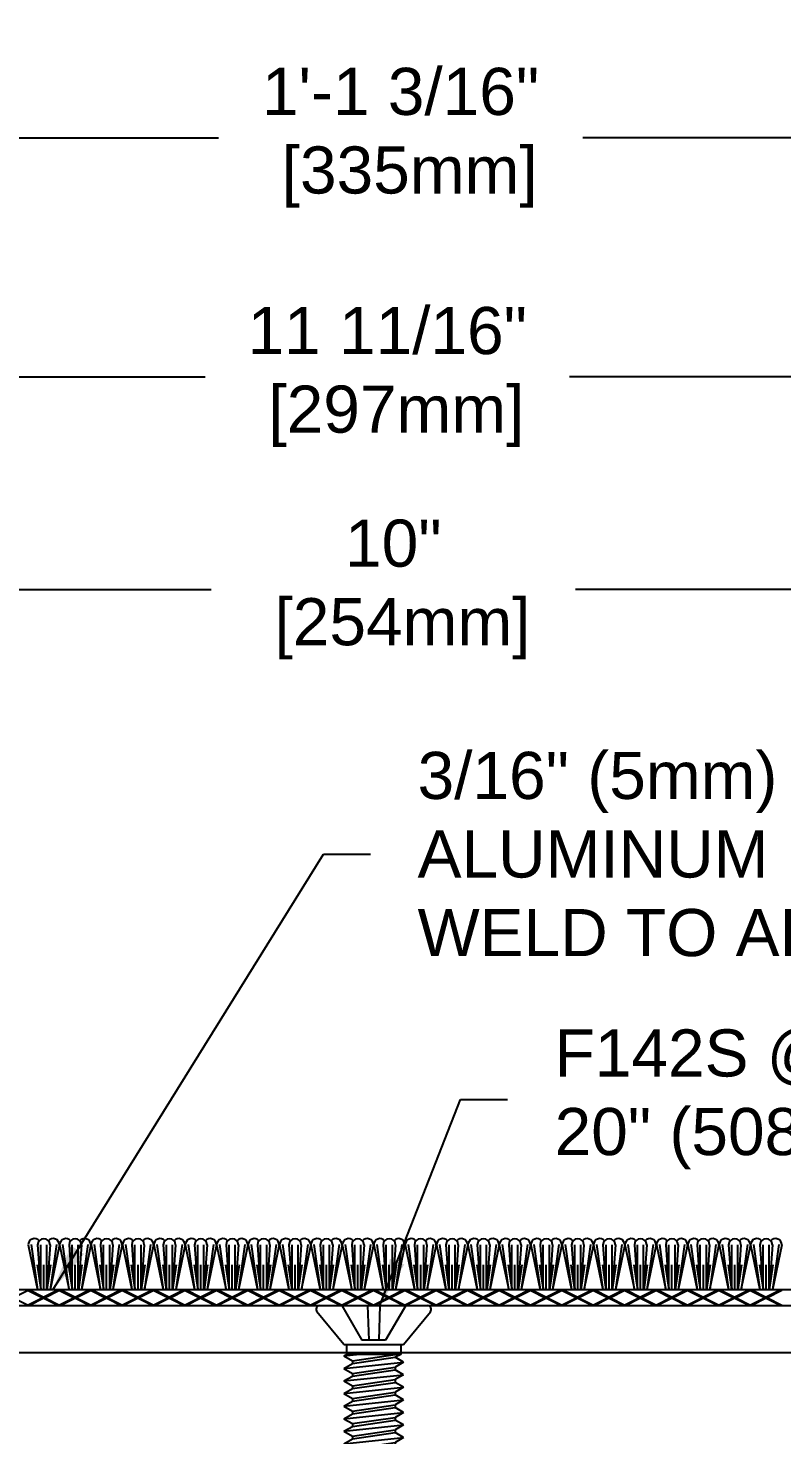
# Model space of a CAD drawing. Header units: inches. Extents: x -3 to 42.1, y -5.8 to 5.
# Drawn here: x 7.89 to 10.89, y -0.61 to 4.99 of the extents above; entities that cross this region are included whole.
import ezdxf

# ---------------------------------------------------------------- set-up
doc = ezdxf.new("R2010")
doc.units = ezdxf.units.IN
doc.header["$MEASUREMENT"] = 0
for name, color, linetype in [('Anchors', 4, 'Continuous'), ('Conditions', 1, 'Continuous'), ('Dimensions', 3, 'Continuous'), ('Metals', 7, 'Continuous'), ('Text', 2, 'Continuous')]:
    doc.layers.add(name, color=color, linetype=linetype)
doc.styles.add('ARIAL', font='arial.ttf')
doc.dimstyles.new('Arial', dxfattribs={"dimscale": 1.5, "dimtxt": 0.125, "dimasz": 0.125, "dimexe": 0.125, "dimexo": 0.125, "dimgap": 0.125, "dimtad": 0, "dimtih": 1, "dimtoh": 1, "dimdec": 4, "dimzin": 0, "dimdsep": 46, "dimlunit": 4, "dimtxsty": 'ARIAL', "dimcen": 0.125, "dimadec": 0, "dimazin": 0, "dimtfac": 1, "dimtdec": 4, "dimtofl": 0, "dimtmove": 0, "dimatfit": 3, "dimfxl": 0, "dimfrac": 2, "dimtolj": 1, "dimtzin": 0, "dimarcsym": 0})

# ---------------------------------------------------------------- blocks, each defined once
blk = doc.blocks.new('*D17')
at = {"layer": 'Defpoints', "color": 0}
for p in [(15.8653, 4.5514), (2.6659, 0.0837), (15.8653, 0.0837)]:
    blk.add_point(p, dxfattribs=at)
at = {"layer": 'Dimensions', "color": 0, "lineweight": -2}
for p, q in [((2.6659, 0.2712), (2.6659, 4.7389)), ((15.8653, 0.2712), (15.8653, 4.7389)), ((2.8534, 4.5514), (8.6477, 4.5514)), ((15.6778, 4.5514), (10.0974, 4.5514))]:
    blk.add_line(p, q, dxfattribs=at)
at = {"layer": 'Dimensions', "color": 0}
for points in [[(2.8534, 4.5827), (2.8534, 4.5202), (2.6659, 4.5514)], [(15.6778, 4.5827), (15.6778, 4.5202), (15.8653, 4.5514)]]:
    blk.add_solid(points, dxfattribs=at)
at = {"layer": 'Dimensions', "color": 0, "insert": (9.3725, 4.5514), "char_height": 0.1875, "attachment_point": 5, "style": 'ARIAL'}
blk.add_mtext('\\A1;1\'-1 3/16"\\P [335mm]', dxfattribs=at)
blk = doc.blocks.new('*D21')
at = {"layer": 'Defpoints', "color": 0}
for p in [(3.4163, 3.6001), (3.4163, 0.0787), (15.1194, 0.0787)]:
    blk.add_point(p, dxfattribs=at)
at = {"layer": 'Dimensions', "color": 0, "lineweight": -2}
for p, q in [((3.4163, 0.2662), (3.4163, 3.7876)), ((15.1194, 0.2662), (15.1194, 3.7876)), ((3.6038, 3.6001), (8.5948, 3.6001)), ((14.9319, 3.6001), (10.0445, 3.6001))]:
    blk.add_line(p, q, dxfattribs=at)
at = {"layer": 'Dimensions', "color": 0}
for points in [[(3.6038, 3.6313), (3.6038, 3.5688), (3.4163, 3.6001)], [(14.9319, 3.6313), (14.9319, 3.5688), (15.1194, 3.6001)]]:
    blk.add_solid(points, dxfattribs=at)
at = {"layer": 'Dimensions', "color": 0, "insert": (9.3196, 3.6001), "char_height": 0.1875, "attachment_point": 5, "style": 'ARIAL'}
blk.add_mtext('\\A1;11 11/16"\\P [297mm]', dxfattribs=at)
blk = doc.blocks.new('F142S')
for p, q in [((-0.214, 0), (0.214, 0)), ((-0.1275, 0), (-0.0475, -0.1375)), ((-0.0247, 0), (-0.0198, -0.1375)), ((0.0247, 0), (0.0198, -0.1375)), ((0.1275, 0), (0.0475, -0.1375)), ((-0.119, -0.1554), (-0.2257, -0.0244)), ((0.119, -0.1554), (0.2257, -0.0244)), ((-0.119, -0.1554), (0.119, -0.1554)), ((-0.108, -0.1554), (-0.108, -0.1946)), ((0.0475, -0.1375), (-0.0475, -0.1375)), ((0.108, -0.1554), (0.108, -0.1946)), ((-0.119, -0.2), (-0.108, -0.1946)), ((-0.119, -0.2), (-0.0679, -0.1946)), ((-0.119, -0.2), (-0.085, -0.2196)), ((0.108, -0.1946), (-0.108, -0.1946)), ((-0.085, -0.2196), (0.085, -0.1946)), ((-0.085, -0.2304), (0.085, -0.2054)), ((-0.085, -0.2196), (-0.085, -0.2304)), ((0.108, -0.1946), (0.085, -0.2054)), ((0.119, -0.225), (0.085, -0.2054)), ((-0.119, -0.25), (0.119, -0.225)), ((-0.119, -0.25), (-0.085, -0.2304)), ((-0.119, -0.25), (-0.085, -0.2696)), ((-0.119, -0.3), (0.119, -0.275)), ((-0.085, -0.2696), (0.085, -0.2446)), ((-0.085, -0.2804), (0.085, -0.2554)), ((-0.085, -0.2696), (-0.085, -0.2804)), ((0.119, -0.225), (0.085, -0.2446)), ((0.085, -0.2446), (0.085, -0.2554)), ((0.119, -0.275), (0.085, -0.2554)), ((0.119, -0.275), (0.085, -0.2946)), ((-0.119, -0.3), (-0.085, -0.2804)), ((-0.119, -0.3), (-0.085, -0.3196)), ((-0.119, -0.35), (0.119, -0.325)), ((-0.119, -0.35), (-0.085, -0.3304)), ((-0.085, -0.3196), (0.085, -0.2946)), ((-0.085, -0.3304), (0.085, -0.3054)), ((-0.085, -0.3196), (-0.085, -0.3304)), ((0.085, -0.2946), (0.085, -0.3054)), ((0.119, -0.325), (0.085, -0.3054)), ((0.119, -0.325), (0.085, -0.3446)), ((-0.119, -0.35), (-0.085, -0.3696)), ((-0.119, -0.4), (0.119, -0.375)), ((-0.119, -0.4), (-0.085, -0.3804)), ((-0.085, -0.3696), (0.085, -0.3446)), ((-0.085, -0.3804), (0.085, -0.3554)), ((-0.085, -0.3696), (-0.085, -0.3804)), ((0.085, -0.3446), (0.085, -0.3554)), ((0.119, -0.375), (0.085, -0.3554)), ((0.119, -0.375), (0.085, -0.3946)), ((-0.119, -0.4), (-0.085, -0.4196)), ((-0.119, -0.45), (0.119, -0.425)), ((-0.119, -0.45), (-0.085, -0.4304)), ((-0.085, -0.4196), (0.085, -0.3946)), ((-0.085, -0.4304), (0.085, -0.4054)), ((-0.085, -0.4196), (-0.085, -0.4304)), ((-0.085, -0.4696), (0.085, -0.4446)), ((0.085, -0.3946), (0.085, -0.4054)), ((0.119, -0.425), (0.085, -0.4054)), ((0.119, -0.425), (0.085, -0.4446)), ((0.085, -0.4446), (0.085, -0.4554)), ((-0.119, -0.45), (-0.085, -0.4696)), ((-0.119, -0.5), (0.119, -0.475)), ((-0.119, -0.5), (-0.085, -0.4804)), ((-0.119, -0.5), (-0.085, -0.5196)), ((-0.085, -0.4804), (0.085, -0.4554)), ((-0.085, -0.4696), (-0.085, -0.4804)), ((-0.085, -0.5196), (0.085, -0.4946)), ((0.119, -0.475), (0.085, -0.4554)), ((0.119, -0.475), (0.085, -0.4946)), ((0.085, -0.4946), (0.085, -0.5054)), ((-0.119, -0.55), (0.119, -0.525)), ((-0.119, -0.55), (-0.085, -0.5304)), ((-0.119, -0.55), (-0.085, -0.5696)), ((-0.085, -0.5304), (0.085, -0.5054)), ((-0.085, -0.5196), (-0.085, -0.5304)), ((-0.085, -0.5696), (0.085, -0.5446)), ((-0.085, -0.5804), (0.085, -0.5554)), ((0.119, -0.525), (0.085, -0.5054)), ((0.119, -0.525), (0.085, -0.5446)), ((0.085, -0.5446), (0.085, -0.5554)), ((0.119, -0.575), (0.085, -0.5554)), ((-0.119, -0.6), (0.119, -0.575)), ((-0.119, -0.6), (-0.085, -0.5804)), ((-0.119, -0.6), (-0.085, -0.6196)), ((-0.085, -0.5696), (-0.085, -0.5804)), ((-0.085, -0.6196), (0.085, -0.5946)), ((-0.085, -0.6304), (0.085, -0.6054)), ((0.119, -0.575), (0.085, -0.5946)), ((0.085, -0.5946), (0.085, -0.6054)), ((0.119, -0.625), (0.085, -0.6054)), ((-0.119, -0.65), (0.119, -0.625)), ((-0.119, -0.65), (-0.085, -0.6304)), ((-0.119, -0.65), (-0.085, -0.6696)), ((-0.085, -0.6196), (-0.085, -0.6304)), ((-0.085, -0.6696), (0.085, -0.6446)), ((-0.085, -0.6804), (0.085, -0.6554)), ((-0.085, -0.6696), (-0.085, -0.6804)), ((0.119, -0.625), (0.085, -0.6446)), ((0.085, -0.6446), (0.085, -0.6554)), ((0.119, -0.675), (0.085, -0.6554)), ((-0.119, -0.7), (0.119, -0.675)), ((-0.119, -0.7), (-0.085, -0.6804)), ((-0.119, -0.7), (-0.085, -0.7196)), ((-0.119, -0.75), (0.119, -0.725)), ((-0.085, -0.7196), (0.085, -0.6946)), ((-0.085, -0.7304), (0.085, -0.7054)), ((-0.085, -0.7196), (-0.085, -0.7304)), ((0.119, -0.675), (0.085, -0.6946)), ((0.085, -0.6946), (0.085, -0.7054)), ((0.119, -0.725), (0.085, -0.7054)), ((0.119, -0.725), (0.085, -0.7446)), ((-0.119, -0.75), (-0.085, -0.7304)), ((-0.119, -0.75), (-0.085, -0.7696)), ((-0.119, -0.8), (0.119, -0.775)), ((-0.119, -0.8), (-0.085, -0.7804)), ((-0.085, -0.7696), (0.085, -0.7446)), ((-0.085, -0.7804), (0.085, -0.7554)), ((-0.085, -0.7696), (-0.085, -0.7804)), ((0.085, -0.7446), (0.085, -0.7554)), ((0.119, -0.775), (0.085, -0.7554)), ((0.119, -0.775), (0.085, -0.7946)), ((-0.119, -0.8), (-0.085, -0.8196)), ((-0.119, -0.85), (0.119, -0.825)), ((-0.119, -0.85), (-0.085, -0.8304)), ((-0.085, -0.8196), (0.085, -0.7946)), ((-0.085, -0.8304), (0.085, -0.8054)), ((-0.085, -0.8196), (-0.085, -0.8304)), ((0.085, -0.7946), (0.085, -0.8054)), ((0.119, -0.825), (0.085, -0.8054)), ((0.119, -0.825), (0.085, -0.8446)), ((-0.119, -0.85), (-0.085, -0.8696)), ((-0.119, -0.9), (0.119, -0.875)), ((-0.119, -0.9), (-0.085, -0.8804)), ((-0.085, -0.8696), (0.085, -0.8446)), ((-0.085, -0.8804), (0.085, -0.8554)), ((-0.085, -0.8696), (-0.085, -0.8804)), ((-0.085, -0.9196), (0.085, -0.8946)), ((0.085, -0.8446), (0.085, -0.8554)), ((0.119, -0.875), (0.085, -0.8554)), ((0.119, -0.875), (0.085, -0.8946)), ((0.085, -0.8946), (0.085, -0.9054)), ((-0.119, -0.9), (-0.085, -0.9196)), ((-0.119, -0.95), (0.119, -0.925)), ((-0.119, -0.95), (-0.085, -0.9304)), ((-0.119, -0.95), (-0.085, -0.9696)), ((-0.085, -0.9304), (0.085, -0.9054)), ((-0.085, -0.9196), (-0.085, -0.9304)), ((-0.085, -0.9696), (0.085, -0.9446)), ((0.119, -0.925), (0.085, -0.9054)), ((0.119, -0.925), (0.085, -0.9446)), ((0.085, -0.9446), (0.085, -0.9554)), ((-0.119, -1), (0.119, -0.975)), ((-0.119, -1), (-0.085, -0.9804)), ((-0.119, -1), (-0.085, -1.0196)), ((-0.085, -0.9804), (0.085, -0.9554)), ((-0.085, -0.9696), (-0.085, -0.9804)), ((-0.085, -1.0196), (0.085, -0.9946)), ((-0.085, -1.0304), (0.085, -1.0054)), ((0.119, -0.975), (0.085, -0.9554)), ((0.119, -0.975), (0.085, -0.9946)), ((0.085, -0.9946), (0.085, -1.0054)), ((0.119, -1.025), (0.085, -1.0054)), ((-0.119, -1.05), (0.119, -1.025)), ((-0.119, -1.05), (-0.085, -1.0304)), ((-0.119, -1.05), (-0.085, -1.0696)), ((-0.085, -1.0196), (-0.085, -1.0304)), ((-0.085, -1.0696), (0.085, -1.0446)), ((-0.085, -1.0804), (0.085, -1.0554)), ((0.119, -1.025), (0.085, -1.0446)), ((0.085, -1.0446), (0.085, -1.0554)), ((0.119, -1.075), (0.085, -1.0554)), ((-0.119, -1.1), (0.119, -1.075)), ((-0.119, -1.1), (-0.085, -1.0804)), ((-0.119, -1.1), (-0.085, -1.1196)), ((-0.085, -1.0696), (-0.085, -1.0804)), ((-0.085, -1.1196), (0.085, -1.0946)), ((-0.085, -1.1304), (0.085, -1.1054)), ((0.119, -1.075), (0.085, -1.0946)), ((0.085, -1.0946), (0.085, -1.1054)), ((0.119, -1.125), (0.085, -1.1054)), ((-0.119, -1.15), (0.119, -1.125)), ((-0.119, -1.15), (-0.085, -1.1304)), ((-0.119, -1.15), (-0.085, -1.1696)), ((-0.119, -1.2), (0.119, -1.175)), ((-0.085, -1.1196), (-0.085, -1.1304)), ((-0.085, -1.1696), (0.085, -1.1446)), ((-0.085, -1.1804), (0.085, -1.1554)), ((-0.085, -1.1696), (-0.085, -1.1804)), ((0.119, -1.125), (0.085, -1.1446)), ((0.085, -1.1446), (0.085, -1.1554)), ((0.119, -1.175), (0.085, -1.1554)), ((0.119, -1.175), (0.085, -1.1946)), ((-0.119, -1.2), (-0.085, -1.1804)), ((-0.119, -1.2), (-0.085, -1.2196)), ((-0.119, -1.25), (0.119, -1.225)), ((-0.119, -1.25), (-0.085, -1.2304)), ((-0.085, -1.2196), (0.085, -1.1946)), ((-0.085, -1.2304), (0.085, -1.2054)), ((-0.085, -1.2196), (-0.085, -1.2304)), ((0.085, -1.1946), (0.085, -1.2054)), ((0.119, -1.225), (0.085, -1.2054)), ((0.119, -1.225), (0.085, -1.2446)), ((-0.119, -1.25), (-0.085, -1.2696)), ((-0.119, -1.3), (0.119, -1.275)), ((-0.119, -1.3), (-0.085, -1.2804)), ((-0.085, -1.2696), (0.085, -1.2446)), ((-0.085, -1.2804), (0.085, -1.2554)), ((-0.085, -1.2696), (-0.085, -1.2804)), ((0.085, -1.2446), (0.085, -1.2554)), ((0.119, -1.275), (0.085, -1.2554)), ((0.119, -1.275), (0.085, -1.2946)), ((-0.119, -1.3), (-0.085, -1.3196)), ((-0.119, -1.35), (0.119, -1.325)), ((-0.119, -1.35), (-0.085, -1.3304)), ((-0.085, -1.3196), (0.085, -1.2946)), ((-0.085, -1.3304), (0.085, -1.3054)), ((-0.085, -1.3196), (-0.085, -1.3304)), ((0.085, -1.2946), (0.085, -1.3054)), ((0.119, -1.325), (0.085, -1.3054)), ((0.119, -1.325), (0.085, -1.3446)), ((-0.119, -1.35), (-0.085, -1.3696)), ((-0.119, -1.4), (0.119, -1.375)), ((-0.119, -1.4), (-0.085, -1.3804)), ((-0.085, -1.3696), (0.085, -1.3446)), ((-0.085, -1.3804), (0.085, -1.3554)), ((-0.085, -1.3696), (-0.085, -1.3804)), ((-0.085, -1.4196), (0.085, -1.3946)), ((0.085, -1.3446), (0.085, -1.3554)), ((0.119, -1.375), (0.085, -1.3554)), ((0.119, -1.375), (0.085, -1.3946)), ((0.085, -1.3946), (0.085, -1.4054)), ((-0.119, -1.4), (-0.085, -1.4196)), ((-0.119, -1.45), (0.119, -1.425)), ((-0.119, -1.45), (-0.085, -1.4304)), ((-0.119, -1.45), (-0.085, -1.4696)), ((-0.085, -1.4304), (0.085, -1.4054)), ((-0.085, -1.4196), (-0.085, -1.4304)), ((-0.085, -1.4696), (0.085, -1.4446)), ((0.119, -1.425), (0.085, -1.4054)), ((0.119, -1.425), (0.085, -1.4446)), ((0.085, -1.4446), (0.085, -1.4554)), ((-0.119, -1.5), (0.119, -1.475)), ((-0.119, -1.5), (-0.085, -1.4804)), ((-0.119, -1.5), (-0.085, -1.5196)), ((-0.085, -1.4804), (0.085, -1.4554)), ((-0.085, -1.4696), (-0.085, -1.4804)), ((-0.085, -1.5196), (0.085, -1.4946)), ((-0.085, -1.5304), (0.085, -1.5054)), ((0.119, -1.475), (0.085, -1.4554)), ((0.119, -1.475), (0.085, -1.4946)), ((0.085, -1.4946), (0.085, -1.5054)), ((0.119, -1.525), (0.085, -1.5054)), ((-0.119, -1.55), (0.119, -1.525)), ((-0.119, -1.55), (-0.085, -1.5304)), ((-0.119, -1.55), (-0.085, -1.5696)), ((-0.085, -1.5196), (-0.085, -1.5304)), ((-0.085, -1.5696), (0.085, -1.5446)), ((-0.085, -1.5804), (0.085, -1.5554)), ((0.119, -1.525), (0.085, -1.5446)), ((0.085, -1.5446), (0.085, -1.5554)), ((0.119, -1.575), (0.085, -1.5554)), ((-0.119, -1.6), (0.119, -1.575)), ((-0.119, -1.6), (-0.085, -1.5804)), ((-0.119, -1.6), (-0.085, -1.6196)), ((-0.085, -1.5696), (-0.085, -1.5804)), ((-0.085, -1.6196), (0.085, -1.5946)), ((-0.085, -1.6304), (0.085, -1.6054)), ((-0.085, -1.6196), (-0.085, -1.6304)), ((0.119, -1.575), (0.085, -1.5946)), ((0.085, -1.5946), (0.085, -1.6054)), ((0.119, -1.625), (0.085, -1.6054)), ((-0.119, -1.65), (0.119, -1.625)), ((-0.119, -1.65), (-0.085, -1.6304)), ((-0.119, -1.65), (-0.085, -1.6696)), ((-0.119, -1.7), (0.119, -1.675)), ((-0.085, -1.6696), (0.085, -1.6446)), ((-0.085, -1.6804), (0.085, -1.6554)), ((-0.085, -1.6696), (-0.085, -1.6804)), ((0.119, -1.625), (0.085, -1.6446)), ((0.085, -1.6446), (0.085, -1.6554)), ((0.119, -1.675), (0.085, -1.6554)), ((0.119, -1.675), (0.085, -1.6946)), ((-0.119, -1.7), (-0.085, -1.6804)), ((-0.119, -1.7), (-0.085, -1.7196)), ((-0.119, -1.75), (0.119, -1.725)), ((-0.119, -1.75), (-0.085, -1.7304)), ((-0.085, -1.7196), (0.085, -1.6946)), ((-0.085, -1.7304), (0.085, -1.7054)), ((-0.085, -1.7196), (-0.085, -1.7304)), ((0.085, -1.6946), (0.085, -1.7054)), ((0.119, -1.725), (0.085, -1.7054)), ((0.119, -1.725), (0.085, -1.7446)), ((-0.119, -1.75), (-0.085, -1.7696)), ((-0.119, -1.8), (0.119, -1.775)), ((-0.119, -1.8), (-0.085, -1.7804)), ((-0.085, -1.7696), (0.085, -1.7446)), ((-0.085, -1.7804), (0.085, -1.7554)), ((-0.085, -1.7696), (-0.085, -1.7804)), ((0.085, -1.7446), (0.085, -1.7554)), ((0.119, -1.775), (0.085, -1.7554)), ((0.119, -1.775), (0.085, -1.7946)), ((-0.119, -1.8), (-0.085, -1.8196)), ((-0.119, -1.85), (0.119, -1.825)), ((-0.119, -1.85), (-0.085, -1.8304)), ((-0.085, -1.8196), (0.085, -1.7946)), ((-0.085, -1.8304), (0.085, -1.8054)), ((-0.085, -1.8196), (-0.085, -1.8304)), ((-0.085, -1.8696), (0.085, -1.8446)), ((0.085, -1.7946), (0.085, -1.8054)), ((0.119, -1.825), (0.085, -1.8054)), ((0.119, -1.825), (0.085, -1.8446)), ((0.085, -1.8446), (0.085, -1.8554)), ((-0.119, -1.85), (-0.085, -1.8696)), ((-0.119, -1.9), (0.119, -1.875)), ((-0.119, -1.9), (-0.085, -1.8804)), ((-0.119, -1.9), (-0.085, -1.9196)), ((-0.085, -1.8804), (0.085, -1.8554)), ((-0.085, -1.8696), (-0.085, -1.8804)), ((-0.085, -1.9196), (0.085, -1.8946)), ((0.119, -1.875), (0.085, -1.8554)), ((0.119, -1.875), (0.085, -1.8946)), ((0.085, -1.8946), (0.085, -1.9054)), ((-0.119, -1.95), (0.119, -1.925)), ((-0.119, -1.95), (-0.085, -1.9304)), ((-0.119, -1.95), (-0.085, -1.9696)), ((-0.085, -1.9304), (0.085, -1.9054)), ((-0.085, -1.9196), (-0.085, -1.9304)), ((-0.085, -1.9696), (0.085, -1.9446)), ((-0.085, -1.9804), (0.085, -1.9554)), ((0.119, -1.925), (0.085, -1.9054)), ((0.119, -1.925), (0.085, -1.9446)), ((0.085, -1.9446), (0.085, -1.9554)), ((0.119, -1.975), (0.085, -1.9554)), ((-0.1099, -2), (0.119, -1.975)), ((-0.1099, -2), (-0.085, -1.9804)), ((-0.1099, -2), (0.0485, -2)), ((-0.085, -1.9696), (-0.085, -1.9804)), ((0.0485, -2), (0.085, -1.9946)), ((0.119, -1.975), (0.085, -1.9946))]:
    blk.add_line(p, q)
for centre, start, end in [((-0.214, -0.015), 90, 219.032), ((0.214, -0.015), 320.968, 90)]:
    blk.add_arc(centre, 0.015, start, end)
blk = doc.blocks.new('*D23')
at = {"layer": 'Defpoints', "color": 0}
for p in [(14.2656, 2.7545), (4.2656, 0.0787), (14.2656, 0.0787)]:
    blk.add_point(p, dxfattribs=at)
at = {"layer": 'Dimensions', "color": 0, "lineweight": -2}
for p, q in [((4.2656, 0.2662), (4.2656, 2.942)), ((14.2656, 0.2662), (14.2656, 2.942)), ((4.4531, 2.7545), (8.619, 2.7545)), ((14.0781, 2.7545), (10.0688, 2.7545))]:
    blk.add_line(p, q, dxfattribs=at)
at = {"layer": 'Dimensions', "color": 0}
for points in [[(4.4531, 2.7857), (4.4531, 2.7232), (4.2656, 2.7545)], [(14.0781, 2.7857), (14.0781, 2.7232), (14.2656, 2.7545)]]:
    blk.add_solid(points, dxfattribs=at)
at = {"layer": 'Dimensions', "color": 0, "insert": (9.3439, 2.7545), "char_height": 0.1875, "attachment_point": 5, "style": 'ARIAL'}
blk.add_mtext('\\A1;10"\\P [254mm]', dxfattribs=at)
blk = doc.blocks.new('*U30')
for p, q in [((10, 0.0625), (0, 0.0625)), ((3.625, 0.0603), (3.567, 0.0312)), ((3.625, 0.0603), (3.683, 0.0312)), ((3.6295, 0.0625), (3.6875, 0.0335)), ((3.7455, 0.0625), (3.6875, 0.0335)), ((3.75, 0.0603), (3.692, 0.0312)), ((3.75, 0.0603), (3.808, 0.0312)), ((3.7545, 0.0625), (3.8125, 0.0335)), ((3.8705, 0.0625), (3.8125, 0.0335)), ((3.875, 0.0603), (3.817, 0.0312)), ((3.875, 0.0603), (3.933, 0.0312)), ((3.8795, 0.0625), (3.9375, 0.0335)), ((3.9955, 0.0625), (3.9375, 0.0335)), ((4, 0.0603), (3.942, 0.0312)), ((4, 0.0603), (4.058, 0.0312)), ((4.0045, 0.0625), (4.0625, 0.0335)), ((4.1205, 0.0625), (4.0625, 0.0335)), ((4.125, 0.0603), (4.067, 0.0312)), ((4.125, 0.0603), (4.183, 0.0312)), ((4.1295, 0.0625), (4.1875, 0.0335)), ((4.2455, 0.0625), (4.1875, 0.0335)), ((4.25, 0.0603), (4.192, 0.0312)), ((4.25, 0.0603), (4.308, 0.0312)), ((4.2545, 0.0625), (4.3125, 0.0335)), ((4.3705, 0.0625), (4.3125, 0.0335)), ((4.375, 0.0603), (4.317, 0.0312)), ((4.375, 0.0603), (4.433, 0.0312)), ((4.3795, 0.0625), (4.4375, 0.0335)), ((4.4955, 0.0625), (4.4375, 0.0335)), ((4.5, 0.0603), (4.442, 0.0312)), ((4.5, 0.0603), (4.558, 0.0312)), ((4.5045, 0.0625), (4.5625, 0.0335)), ((4.6205, 0.0625), (4.5625, 0.0335)), ((4.625, 0.0603), (4.567, 0.0312)), ((4.625, 0.0603), (4.683, 0.0312)), ((4.6295, 0.0625), (4.6875, 0.0335)), ((4.7455, 0.0625), (4.6875, 0.0335)), ((4.75, 0.0603), (4.692, 0.0312)), ((4.75, 0.0603), (4.808, 0.0312)), ((4.7545, 0.0625), (4.8125, 0.0335)), ((4.8705, 0.0625), (4.8125, 0.0335)), ((4.875, 0.0603), (4.817, 0.0312)), ((4.875, 0.0603), (4.933, 0.0312)), ((4.8795, 0.0625), (4.9375, 0.0335)), ((4.9955, 0.0625), (4.9375, 0.0335)), ((5, 0.0603), (4.942, 0.0312)), ((5, 0.0603), (5.058, 0.0312)), ((5.0045, 0.0625), (5.0625, 0.0335)), ((5.1205, 0.0625), (5.0625, 0.0335)), ((5.125, 0.0603), (5.067, 0.0312)), ((5.125, 0.0603), (5.183, 0.0312)), ((5.1295, 0.0625), (5.1875, 0.0335)), ((5.2455, 0.0625), (5.1875, 0.0335)), ((5.25, 0.0603), (5.192, 0.0312)), ((5.25, 0.0603), (5.308, 0.0312)), ((5.2545, 0.0625), (5.3125, 0.0335)), ((5.3705, 0.0625), (5.3125, 0.0335)), ((5.375, 0.0603), (5.317, 0.0312)), ((5.375, 0.0603), (5.433, 0.0312)), ((5.3795, 0.0625), (5.4375, 0.0335)), ((5.4955, 0.0625), (5.4375, 0.0335)), ((5.5, 0.0603), (5.442, 0.0312)), ((5.5, 0.0603), (5.558, 0.0312)), ((5.5045, 0.0625), (5.5625, 0.0335)), ((5.6205, 0.0625), (5.5625, 0.0335)), ((5.625, 0.0603), (5.567, 0.0312)), ((5.625, 0.0603), (5.683, 0.0312)), ((5.6295, 0.0625), (5.6875, 0.0335)), ((5.7455, 0.0625), (5.6875, 0.0335)), ((5.75, 0.0603), (5.692, 0.0312)), ((5.75, 0.0603), (5.808, 0.0312)), ((5.7545, 0.0625), (5.8125, 0.0335)), ((5.8705, 0.0625), (5.8125, 0.0335)), ((5.875, 0.0603), (5.817, 0.0312)), ((5.875, 0.0603), (5.933, 0.0312)), ((5.8795, 0.0625), (5.9375, 0.0335)), ((5.9955, 0.0625), (5.9375, 0.0335)), ((6, 0.0603), (5.942, 0.0312)), ((6, 0.0603), (6.058, 0.0312)), ((6.0045, 0.0625), (6.0625, 0.0335)), ((6.1205, 0.0625), (6.0625, 0.0335)), ((6.125, 0.0603), (6.067, 0.0312)), ((6.125, 0.0603), (6.183, 0.0312)), ((6.1295, 0.0625), (6.1875, 0.0335)), ((6.2455, 0.0625), (6.1875, 0.0335)), ((6.25, 0.0603), (6.192, 0.0312)), ((6.25, 0.0603), (6.308, 0.0312)), ((6.2545, 0.0625), (6.3125, 0.0335)), ((6.3705, 0.0625), (6.3125, 0.0335)), ((6.375, 0.0603), (6.317, 0.0312)), ((6.375, 0.0603), (6.433, 0.0312)), ((6.3795, 0.0625), (6.4375, 0.0335)), ((6.4955, 0.0625), (6.4375, 0.0335)), ((6.5, 0.0603), (6.442, 0.0312)), ((6.5, 0.0603), (6.558, 0.0312)), ((6.5045, 0.0625), (6.5625, 0.0335)), ((6.6205, 0.0625), (6.5625, 0.0335)), ((6.625, 0.0603), (6.567, 0.0312)), ((0, 0), (10, 0)), ((3.567, 0.0312), (3.625, 0.0022)), ((3.683, 0.0312), (3.625, 0.0022)), ((3.6875, 0.029), (3.6295, 0)), ((3.6875, 0.029), (3.7455, 0)), ((3.692, 0.0312), (3.75, 0.0022)), ((3.808, 0.0312), (3.75, 0.0022)), ((3.8125, 0.029), (3.7545, 0)), ((3.8125, 0.029), (3.8705, 0)), ((3.817, 0.0312), (3.875, 0.0022)), ((3.933, 0.0312), (3.875, 0.0022)), ((3.9375, 0.029), (3.8795, 0)), ((3.9375, 0.029), (3.9955, 0)), ((3.942, 0.0312), (4, 0.0022)), ((4.058, 0.0312), (4, 0.0022)), ((4.0625, 0.029), (4.0045, 0)), ((4.0625, 0.029), (4.1205, 0)), ((4.067, 0.0312), (4.125, 0.0022)), ((4.183, 0.0312), (4.125, 0.0022)), ((4.1875, 0.029), (4.1295, 0)), ((4.1875, 0.029), (4.2455, 0)), ((4.192, 0.0312), (4.25, 0.0022)), ((4.308, 0.0312), (4.25, 0.0022)), ((4.3125, 0.029), (4.2545, 0)), ((4.3125, 0.029), (4.3705, 0)), ((4.317, 0.0312), (4.375, 0.0022)), ((4.433, 0.0312), (4.375, 0.0022)), ((4.4375, 0.029), (4.3795, 0)), ((4.4375, 0.029), (4.4955, 0)), ((4.442, 0.0312), (4.5, 0.0022)), ((4.558, 0.0312), (4.5, 0.0022)), ((4.5625, 0.029), (4.5045, 0)), ((4.5625, 0.029), (4.6205, 0)), ((4.567, 0.0312), (4.625, 0.0022)), ((4.683, 0.0312), (4.625, 0.0022)), ((4.6875, 0.029), (4.6295, 0)), ((4.6875, 0.029), (4.7455, 0)), ((4.692, 0.0312), (4.75, 0.0022)), ((4.808, 0.0312), (4.75, 0.0022)), ((4.8125, 0.029), (4.7545, 0)), ((4.8125, 0.029), (4.8705, 0)), ((4.817, 0.0312), (4.875, 0.0022)), ((4.933, 0.0312), (4.875, 0.0022)), ((4.9375, 0.029), (4.8795, 0)), ((4.9375, 0.029), (4.9955, 0)), ((4.942, 0.0312), (5, 0.0022)), ((5.058, 0.0312), (5, 0.0022)), ((5.0625, 0.029), (5.0045, 0)), ((5.0625, 0.029), (5.1205, 0)), ((5.067, 0.0312), (5.125, 0.0022)), ((5.183, 0.0312), (5.125, 0.0022)), ((5.1875, 0.029), (5.1295, 0)), ((5.1875, 0.029), (5.2455, 0)), ((5.192, 0.0312), (5.25, 0.0022)), ((5.308, 0.0312), (5.25, 0.0022)), ((5.3125, 0.029), (5.2545, 0)), ((5.3125, 0.029), (5.3705, 0)), ((5.317, 0.0312), (5.375, 0.0022)), ((5.433, 0.0312), (5.375, 0.0022)), ((5.4375, 0.029), (5.3795, 0)), ((5.4375, 0.029), (5.4955, 0)), ((5.442, 0.0312), (5.5, 0.0022)), ((5.558, 0.0312), (5.5, 0.0022)), ((5.5625, 0.029), (5.5045, 0)), ((5.5625, 0.029), (5.6205, 0)), ((5.567, 0.0312), (5.625, 0.0022)), ((5.683, 0.0312), (5.625, 0.0022)), ((5.6875, 0.029), (5.6295, 0)), ((5.6875, 0.029), (5.7455, 0)), ((5.692, 0.0312), (5.75, 0.0022)), ((5.808, 0.0312), (5.75, 0.0022)), ((5.8125, 0.029), (5.7545, 0)), ((5.8125, 0.029), (5.8705, 0)), ((5.817, 0.0312), (5.875, 0.0022)), ((5.933, 0.0312), (5.875, 0.0022)), ((5.9375, 0.029), (5.8795, 0)), ((5.9375, 0.029), (5.9955, 0)), ((5.942, 0.0312), (6, 0.0022)), ((6.058, 0.0312), (6, 0.0022)), ((6.0625, 0.029), (6.0045, 0)), ((6.0625, 0.029), (6.1205, 0)), ((6.067, 0.0312), (6.125, 0.0022)), ((6.183, 0.0312), (6.125, 0.0022)), ((6.1875, 0.029), (6.1295, 0)), ((6.1875, 0.029), (6.2455, 0)), ((6.192, 0.0312), (6.25, 0.0022)), ((6.308, 0.0312), (6.25, 0.0022)), ((6.3125, 0.029), (6.2545, 0)), ((6.3125, 0.029), (6.3705, 0)), ((6.317, 0.0312), (6.375, 0.0022)), ((6.433, 0.0312), (6.375, 0.0022)), ((6.4375, 0.029), (6.3795, 0)), ((6.4375, 0.029), (6.4955, 0)), ((6.442, 0.0312), (6.5, 0.0022)), ((6.558, 0.0312), (6.5, 0.0022)), ((6.5625, 0.029), (6.5045, 0)), ((6.5625, 0.029), (6.6205, 0)), ((6.567, 0.0312), (6.625, 0.0022))]:
    blk.add_line(p, q)
for points in [[(3.6249, 0.2412), (3.6623, 0.0625)], [(3.6369, 0.243), (3.6619, 0.0642)], [(3.6624, 0.2412), (3.6749, 0.0625)], [(3.6749, 0.0625), (3.6749, 0.2412)], [(3.6992, 0.0625), (3.6992, 0.2412)], [(3.7117, 0.2412), (3.6992, 0.0625)], [(3.7492, 0.2412), (3.7118, 0.0625)], [(3.7372, 0.243), (3.7122, 0.0642)], [(3.7499, 0.2412), (3.7873, 0.0625)], [(3.7619, 0.243), (3.7869, 0.0642)], [(3.7874, 0.2412), (3.7999, 0.0625)], [(3.7999, 0.0625), (3.7999, 0.2412)], [(3.8242, 0.0625), (3.8242, 0.2412)], [(3.8367, 0.2412), (3.8242, 0.0625)], [(3.8742, 0.2412), (3.8368, 0.0625)], [(3.8622, 0.243), (3.8372, 0.0642)], [(3.8749, 0.2412), (3.9123, 0.0625)], [(3.8869, 0.243), (3.9119, 0.0642)], [(3.9124, 0.2412), (3.9249, 0.0625)], [(3.9249, 0.0625), (3.9249, 0.2412)], [(3.9492, 0.0625), (3.9492, 0.2412)], [(3.9617, 0.2412), (3.9492, 0.0625)], [(3.9992, 0.2412), (3.9618, 0.0625)], [(3.9872, 0.243), (3.9622, 0.0642)], [(3.9999, 0.2412), (4.0373, 0.0625)], [(4.0119, 0.243), (4.0369, 0.0642)], [(4.0374, 0.2412), (4.0499, 0.0625)], [(4.0499, 0.0625), (4.0499, 0.2412)], [(4.0742, 0.0625), (4.0742, 0.2412)], [(4.0867, 0.2412), (4.0742, 0.0625)], [(4.1242, 0.2412), (4.0868, 0.0625)], [(4.1122, 0.243), (4.0872, 0.0642)], [(4.1249, 0.2412), (4.1623, 0.0625)], [(4.1369, 0.243), (4.1619, 0.0642)], [(4.1624, 0.2412), (4.1749, 0.0625)], [(4.1749, 0.0625), (4.1749, 0.2412)], [(4.1992, 0.0625), (4.1992, 0.2412)], [(4.2117, 0.2412), (4.1992, 0.0625)], [(4.2492, 0.2412), (4.2118, 0.0625)], [(4.2372, 0.243), (4.2122, 0.0642)], [(4.2499, 0.2412), (4.2873, 0.0625)], [(4.2619, 0.243), (4.2869, 0.0642)], [(4.2874, 0.2412), (4.2999, 0.0625)], [(4.2999, 0.0625), (4.2999, 0.2412)], [(4.3242, 0.0625), (4.3242, 0.2412)], [(4.3367, 0.2412), (4.3242, 0.0625)], [(4.3742, 0.2412), (4.3368, 0.0625)], [(4.3622, 0.243), (4.3372, 0.0642)], [(4.3749, 0.2412), (4.4123, 0.0625)], [(4.3869, 0.243), (4.4119, 0.0642)], [(4.4124, 0.2412), (4.4249, 0.0625)], [(4.4249, 0.0625), (4.4249, 0.2412)], [(4.4492, 0.0625), (4.4492, 0.2412)], [(4.4617, 0.2412), (4.4492, 0.0625)], [(4.4992, 0.2412), (4.4618, 0.0625)], [(4.4872, 0.243), (4.4622, 0.0642)], [(4.4999, 0.2412), (4.5373, 0.0625)], [(4.5119, 0.243), (4.5369, 0.0642)], [(4.5374, 0.2412), (4.5499, 0.0625)], [(4.5499, 0.0625), (4.5499, 0.2412)], [(4.5742, 0.0625), (4.5742, 0.2412)], [(4.5867, 0.2412), (4.5742, 0.0625)], [(4.6242, 0.2412), (4.5868, 0.0625)], [(4.6122, 0.243), (4.5872, 0.0642)], [(4.6249, 0.2412), (4.6623, 0.0625)], [(4.6369, 0.243), (4.6619, 0.0642)], [(4.6624, 0.2412), (4.6749, 0.0625)], [(4.6749, 0.0625), (4.6749, 0.2412)], [(4.6992, 0.0625), (4.6992, 0.2412)], [(4.7117, 0.2412), (4.6992, 0.0625)], [(4.7492, 0.2412), (4.7118, 0.0625)], [(4.7372, 0.243), (4.7122, 0.0642)], [(4.7499, 0.2412), (4.7873, 0.0625)], [(4.7619, 0.243), (4.7869, 0.0642)], [(4.7874, 0.2412), (4.7999, 0.0625)], [(4.7999, 0.0625), (4.7999, 0.2412)], [(4.8242, 0.0625), (4.8242, 0.2412)], [(4.8367, 0.2412), (4.8242, 0.0625)], [(4.8742, 0.2412), (4.8368, 0.0625)], [(4.8622, 0.243), (4.8372, 0.0642)], [(4.8749, 0.2412), (4.9123, 0.0625)], [(4.8869, 0.243), (4.9119, 0.0642)], [(4.9124, 0.2412), (4.9249, 0.0625)], [(4.9249, 0.0625), (4.9249, 0.2412)], [(4.9492, 0.0625), (4.9492, 0.2412)], [(4.9617, 0.2412), (4.9492, 0.0625)], [(4.9992, 0.2412), (4.9618, 0.0625)], [(4.9872, 0.243), (4.9622, 0.0642)], [(4.9999, 0.2412), (5.0373, 0.0625)], [(5.0119, 0.243), (5.0369, 0.0642)], [(5.0374, 0.2412), (5.0499, 0.0625)], [(5.0499, 0.0625), (5.0499, 0.2412)], [(5.0742, 0.0625), (5.0742, 0.2412)], [(5.0867, 0.2412), (5.0742, 0.0625)], [(5.1242, 0.2412), (5.0868, 0.0625)], [(5.1122, 0.243), (5.0872, 0.0642)], [(5.1249, 0.2412), (5.1623, 0.0625)], [(5.1369, 0.243), (5.1619, 0.0642)], [(5.1624, 0.2412), (5.1749, 0.0625)], [(5.1749, 0.0625), (5.1749, 0.2412)], [(5.1992, 0.0625), (5.1992, 0.2412)], [(5.2117, 0.2412), (5.1992, 0.0625)], [(5.2492, 0.2412), (5.2118, 0.0625)], [(5.2372, 0.243), (5.2122, 0.0642)], [(5.2499, 0.2412), (5.2873, 0.0625)], [(5.2619, 0.243), (5.2869, 0.0642)], [(5.2874, 0.2412), (5.2999, 0.0625)], [(5.2999, 0.0625), (5.2999, 0.2412)], [(5.3242, 0.0625), (5.3242, 0.2412)], [(5.3367, 0.2412), (5.3242, 0.0625)], [(5.3742, 0.2412), (5.3368, 0.0625)], [(5.3622, 0.243), (5.3372, 0.0642)], [(5.3749, 0.2412), (5.4123, 0.0625)], [(5.3869, 0.243), (5.4119, 0.0642)], [(5.4124, 0.2412), (5.4249, 0.0625)], [(5.4249, 0.0625), (5.4249, 0.2412)], [(5.4492, 0.0625), (5.4492, 0.2412)], [(5.4617, 0.2412), (5.4492, 0.0625)], [(5.4992, 0.2412), (5.4618, 0.0625)], [(5.4872, 0.243), (5.4622, 0.0642)], [(5.4999, 0.2412), (5.5373, 0.0625)], [(5.5119, 0.243), (5.5369, 0.0642)], [(5.5374, 0.2412), (5.5499, 0.0625)], [(5.5499, 0.0625), (5.5499, 0.2412)], [(5.5742, 0.0625), (5.5742, 0.2412)], [(5.5867, 0.2412), (5.5742, 0.0625)], [(5.6242, 0.2412), (5.5868, 0.0625)], [(5.6122, 0.243), (5.5872, 0.0642)], [(5.6249, 0.2412), (5.6623, 0.0625)], [(5.6369, 0.243), (5.6619, 0.0642)], [(5.6624, 0.2412), (5.6749, 0.0625)], [(5.6749, 0.0625), (5.6749, 0.2412)], [(5.6992, 0.0625), (5.6992, 0.2412)], [(5.7117, 0.2412), (5.6992, 0.0625)], [(5.7492, 0.2412), (5.7118, 0.0625)], [(5.7372, 0.243), (5.7122, 0.0642)], [(5.7499, 0.2412), (5.7873, 0.0625)], [(5.7619, 0.243), (5.7869, 0.0642)], [(5.7874, 0.2412), (5.7999, 0.0625)], [(5.7999, 0.0625), (5.7999, 0.2412)], [(5.8242, 0.0625), (5.8242, 0.2412)], [(5.8367, 0.2412), (5.8242, 0.0625)], [(5.8742, 0.2412), (5.8368, 0.0625)], [(5.8622, 0.243), (5.8372, 0.0642)], [(5.8749, 0.2412), (5.9123, 0.0625)], [(5.8869, 0.243), (5.9119, 0.0642)], [(5.9124, 0.2412), (5.9249, 0.0625)], [(5.9249, 0.0625), (5.9249, 0.2412)], [(5.9492, 0.0625), (5.9492, 0.2412)], [(5.9617, 0.2412), (5.9492, 0.0625)], [(5.9992, 0.2412), (5.9618, 0.0625)], [(5.9872, 0.243), (5.9622, 0.0642)], [(5.9999, 0.2412), (6.0373, 0.0625)], [(6.0119, 0.243), (6.0369, 0.0642)], [(6.0374, 0.2412), (6.0499, 0.0625)], [(6.0499, 0.0625), (6.0499, 0.2412)], [(6.0742, 0.0625), (6.0742, 0.2412)], [(6.0867, 0.2412), (6.0742, 0.0625)], [(6.1242, 0.2412), (6.0868, 0.0625)], [(6.1122, 0.243), (6.0872, 0.0642)], [(6.1249, 0.2412), (6.1623, 0.0625)], [(6.1369, 0.243), (6.1619, 0.0642)], [(6.1624, 0.2412), (6.1749, 0.0625)], [(6.1749, 0.0625), (6.1749, 0.2412)], [(6.1992, 0.0625), (6.1992, 0.2412)], [(6.2117, 0.2412), (6.1992, 0.0625)], [(6.2492, 0.2412), (6.2118, 0.0625)], [(6.2372, 0.243), (6.2122, 0.0642)], [(6.2499, 0.2412), (6.2873, 0.0625)], [(6.2619, 0.243), (6.2869, 0.0642)], [(6.2874, 0.2412), (6.2999, 0.0625)], [(6.2999, 0.0625), (6.2999, 0.2412)], [(6.3242, 0.0625), (6.3242, 0.2412)], [(6.3367, 0.2412), (6.3242, 0.0625)], [(6.3742, 0.2412), (6.3368, 0.0625)], [(6.3622, 0.243), (6.3372, 0.0642)], [(6.3749, 0.2412), (6.4123, 0.0625)], [(6.3869, 0.243), (6.4119, 0.0642)], [(6.4124, 0.2412), (6.4249, 0.0625)], [(6.4249, 0.0625), (6.4249, 0.2412)], [(6.4492, 0.0625), (6.4492, 0.2412)], [(6.4617, 0.2412), (6.4492, 0.0625)], [(6.4992, 0.2412), (6.4618, 0.0625)], [(6.4872, 0.243), (6.4622, 0.0642)], [(6.4999, 0.2412), (6.5373, 0.0625)], [(6.5119, 0.243), (6.5369, 0.0642)], [(6.5374, 0.2412), (6.5499, 0.0625)], [(6.5499, 0.0625), (6.5499, 0.2412)], [(6.5742, 0.0625), (6.5742, 0.2412)], [(6.5867, 0.2412), (6.5742, 0.0625)], [(6.6242, 0.2412), (6.5868, 0.0625)], [(6.6122, 0.243), (6.5872, 0.0642)], [(3.6602, 0.1625), (3.6745, 0.0625)], [(3.687, 0.0625), (3.687, 0.1625)], [(3.7139, 0.1625), (3.6996, 0.0625)], [(3.7852, 0.1625), (3.7995, 0.0625)], [(3.812, 0.0625), (3.812, 0.1625)], [(3.8389, 0.1625), (3.8246, 0.0625)], [(3.9102, 0.1625), (3.9245, 0.0625)], [(3.937, 0.0625), (3.937, 0.1625)], [(3.9639, 0.1625), (3.9496, 0.0625)], [(4.0352, 0.1625), (4.0495, 0.0625)], [(4.062, 0.0625), (4.062, 0.1625)], [(4.0889, 0.1625), (4.0746, 0.0625)], [(4.1602, 0.1625), (4.1745, 0.0625)], [(4.187, 0.0625), (4.187, 0.1625)], [(4.2139, 0.1625), (4.1996, 0.0625)], [(4.2852, 0.1625), (4.2995, 0.0625)], [(4.312, 0.0625), (4.312, 0.1625)], [(4.3389, 0.1625), (4.3246, 0.0625)], [(4.4102, 0.1625), (4.4245, 0.0625)], [(4.437, 0.0625), (4.437, 0.1625)], [(4.4639, 0.1625), (4.4496, 0.0625)], [(4.5352, 0.1625), (4.5495, 0.0625)], [(4.562, 0.0625), (4.562, 0.1625)], [(4.5889, 0.1625), (4.5746, 0.0625)], [(4.6602, 0.1625), (4.6745, 0.0625)], [(4.687, 0.0625), (4.687, 0.1625)], [(4.7139, 0.1625), (4.6996, 0.0625)], [(4.7852, 0.1625), (4.7995, 0.0625)], [(4.812, 0.0625), (4.812, 0.1625)], [(4.8389, 0.1625), (4.8246, 0.0625)], [(4.9102, 0.1625), (4.9245, 0.0625)], [(4.937, 0.0625), (4.937, 0.1625)], [(4.9639, 0.1625), (4.9496, 0.0625)], [(5.0352, 0.1625), (5.0495, 0.0625)], [(5.062, 0.0625), (5.062, 0.1625)], [(5.0889, 0.1625), (5.0746, 0.0625)], [(5.1602, 0.1625), (5.1745, 0.0625)], [(5.187, 0.0625), (5.187, 0.1625)], [(5.2139, 0.1625), (5.1996, 0.0625)], [(5.2852, 0.1625), (5.2995, 0.0625)], [(5.312, 0.0625), (5.312, 0.1625)], [(5.3389, 0.1625), (5.3246, 0.0625)], [(5.4102, 0.1625), (5.4245, 0.0625)], [(5.437, 0.0625), (5.437, 0.1625)], [(5.4639, 0.1625), (5.4496, 0.0625)], [(5.5352, 0.1625), (5.5495, 0.0625)], [(5.562, 0.0625), (5.562, 0.1625)], [(5.5889, 0.1625), (5.5746, 0.0625)], [(5.6602, 0.1625), (5.6745, 0.0625)], [(5.687, 0.0625), (5.687, 0.1625)], [(5.7139, 0.1625), (5.6996, 0.0625)], [(5.7852, 0.1625), (5.7995, 0.0625)], [(5.812, 0.0625), (5.812, 0.1625)], [(5.8389, 0.1625), (5.8246, 0.0625)], [(5.9102, 0.1625), (5.9245, 0.0625)], [(5.937, 0.0625), (5.937, 0.1625)], [(5.9639, 0.1625), (5.9496, 0.0625)], [(6.0352, 0.1625), (6.0495, 0.0625)], [(6.062, 0.0625), (6.062, 0.1625)], [(6.0889, 0.1625), (6.0746, 0.0625)], [(6.1602, 0.1625), (6.1745, 0.0625)], [(6.187, 0.0625), (6.187, 0.1625)], [(6.2139, 0.1625), (6.1996, 0.0625)], [(6.2852, 0.1625), (6.2995, 0.0625)], [(6.312, 0.0625), (6.312, 0.1625)], [(6.3389, 0.1625), (6.3246, 0.0625)], [(6.4102, 0.1625), (6.4245, 0.0625)], [(6.437, 0.0625), (6.437, 0.1625)], [(6.4639, 0.1625), (6.4496, 0.0625)], [(6.5352, 0.1625), (6.5495, 0.0625)], [(6.562, 0.0625), (6.562, 0.1625)], [(6.5889, 0.1625), (6.5746, 0.0625)]]:
    blk.add_lwpolyline(points)
for centre, radius, start, end in [((3.6499, 0.2412), 0.025, 41.211, 180), ((3.687, 0.2412), 0.0247, 0, 180), ((3.7242, 0.2412), 0.025, 0, 138.789), ((3.7749, 0.2412), 0.025, 41.211, 180), ((3.812, 0.2412), 0.0247, 0, 180), ((3.8492, 0.2412), 0.025, 0, 138.789), ((3.8999, 0.2412), 0.025, 41.211, 180), ((3.937, 0.2412), 0.0247, 0, 180), ((3.9742, 0.2412), 0.025, 0, 138.789), ((4.0249, 0.2412), 0.025, 41.211, 180), ((4.062, 0.2412), 0.0247, 0, 180), ((4.0992, 0.2412), 0.025, 0, 138.789), ((4.1499, 0.2412), 0.025, 41.211, 180), ((4.187, 0.2412), 0.0247, 0, 180), ((4.2242, 0.2412), 0.025, 0, 138.789), ((4.2749, 0.2412), 0.025, 41.211, 180), ((4.312, 0.2412), 0.0247, 0, 180), ((4.3492, 0.2412), 0.025, 0, 138.789), ((4.3999, 0.2412), 0.025, 41.211, 180), ((4.437, 0.2412), 0.0247, 0, 180), ((4.4742, 0.2412), 0.025, 0, 138.789), ((4.5249, 0.2412), 0.025, 41.211, 180), ((4.562, 0.2412), 0.0247, 0, 180), ((4.5992, 0.2412), 0.025, 0, 138.789), ((4.6499, 0.2412), 0.025, 41.211, 180), ((4.687, 0.2412), 0.0247, 0, 180), ((4.7242, 0.2412), 0.025, 0, 138.789), ((4.7749, 0.2412), 0.025, 41.211, 180), ((4.812, 0.2412), 0.0247, 0, 180), ((4.8492, 0.2412), 0.025, 0, 138.789), ((4.8999, 0.2412), 0.025, 41.211, 180), ((4.937, 0.2412), 0.0247, 0, 180), ((4.9742, 0.2412), 0.025, 0, 138.789), ((5.0249, 0.2412), 0.025, 41.211, 180), ((5.062, 0.2412), 0.0247, 0, 180), ((5.0992, 0.2412), 0.025, 0, 138.789), ((5.1499, 0.2412), 0.025, 41.211, 180), ((5.187, 0.2412), 0.0247, 0, 180), ((5.2242, 0.2412), 0.025, 0, 138.789), ((5.2749, 0.2412), 0.025, 41.211, 180), ((5.312, 0.2412), 0.0247, 0, 180), ((5.3492, 0.2412), 0.025, 0, 138.789), ((5.3999, 0.2412), 0.025, 41.211, 180), ((5.437, 0.2412), 0.0247, 0, 180), ((5.4742, 0.2412), 0.025, 0, 138.789), ((5.5249, 0.2412), 0.025, 41.211, 180), ((5.562, 0.2412), 0.0247, 0, 180), ((5.5992, 0.2412), 0.025, 0, 138.789), ((5.6499, 0.2412), 0.025, 41.211, 180), ((5.687, 0.2412), 0.0247, 0, 180), ((5.7242, 0.2412), 0.025, 0, 138.789), ((5.7749, 0.2412), 0.025, 41.211, 180), ((5.812, 0.2412), 0.0247, 0, 180), ((5.8492, 0.2412), 0.025, 0, 138.789), ((5.8999, 0.2412), 0.025, 41.211, 180), ((5.937, 0.2412), 0.0247, 0, 180), ((5.9742, 0.2412), 0.025, 0, 138.789), ((6.0249, 0.2412), 0.025, 41.211, 180), ((6.062, 0.2412), 0.0247, 0, 180), ((6.0992, 0.2412), 0.025, 0, 138.789), ((6.1499, 0.2412), 0.025, 41.211, 180), ((6.187, 0.2412), 0.0247, 0, 180), ((6.2242, 0.2412), 0.025, 0, 138.789), ((6.2749, 0.2412), 0.025, 41.211, 180), ((6.312, 0.2412), 0.0247, 0, 180), ((6.3492, 0.2412), 0.025, 0, 138.789), ((6.3999, 0.2412), 0.025, 41.211, 180), ((6.437, 0.2412), 0.0247, 0, 180), ((6.4742, 0.2412), 0.025, 0, 138.789), ((6.5249, 0.2412), 0.025, 41.211, 180), ((6.562, 0.2412), 0.0247, 0, 180), ((6.5992, 0.2412), 0.025, 0, 138.789)]:
    blk.add_arc(centre, radius, start, end)

msp = doc.modelspace()

# ---------------------------------------------------------------- linework, layer by layer
at = {"layer": 'Metals'}
msp.add_lwpolyline([(4.26564, -0.09375), (14.26564, -0.09375), (14.26564, -0.28125), (4.26564, -0.28125)], close=True, dxfattribs=at)

# ---------------------------------------------------------------- block references
at = {"layer": 'Anchors'}
msp.add_blockref('F142S', (9.26564, -0.09375), dxfattribs=at)
at = {"layer": 'Conditions'}
msp.add_blockref('*U30', (4.26564, -0.09375), dxfattribs=at)

# ---------------------------------------------------------------- texts
at = {"layer": 'Text', "char_height": 0.1875, "attachment_point": 4, "style": 'ARIAL'}
for s, insert, width in [('3/16" (5mm)\\PALUMINUM PLATE,\\PWELD TO AB1X14', (9.4403, 1.70122), 4.0266462), ('F142S @\\P20" (508mm) O.C.', (9.98566, 0.72658), 2.3408198)]:
    msp.add_mtext(s, dxfattribs=dict(at, insert=insert, width=width))

# ---------------------------------------------------------------- dimensions: what is measured, and where the dimension line sits
at = {"layer": 'Dimensions'}
for base, p1, p2, picture, middle in [((15.86533, 4.55141), (2.66594, 0.08375), (15.86533, 0.08375), '*D17', (9.37255, 4.55141)), ((3.41633, 3.60009), (15.11942, 0.07875), (3.41633, 0.07875), '*D21', (9.31964, 3.60009)), ((14.26564, 2.75446), (4.26564, 0.07875), (14.26564, 0.07875), '*D23', (9.34389, 2.75446))]:
    dim = msp.add_linear_dim(base=base, p1=p1, p2=p2, dimstyle='Arial', override={"dimpost": '\\X'}, dxfattribs=at)
    dim.commit()
    dim.dimension.update_dxf_attribs({"geometry": picture, "text_midpoint": middle, "dimtype": 160})

# ---------------------------------------------------------------- leaders
at = {"layer": 'Text', "annotation_type": 0, "has_hookline": 1, "hookline_direction": 0}
for points, text_width in [([(7.98813, -0.03125), (9.0653, 1.70122), (9.2528, 1.70122)], 2.34912), ([(9.29034, -0.09375), (9.61066, 0.72658), (9.79816, 0.72658)], 2.08578)]:
    msp.add_leader(points, dimstyle='Arial', override={"dimgap": 0.125, "dimtad": 0}, dxfattribs=dict(at, text_width=text_width))

doc.saveas('drawing.dxf')
